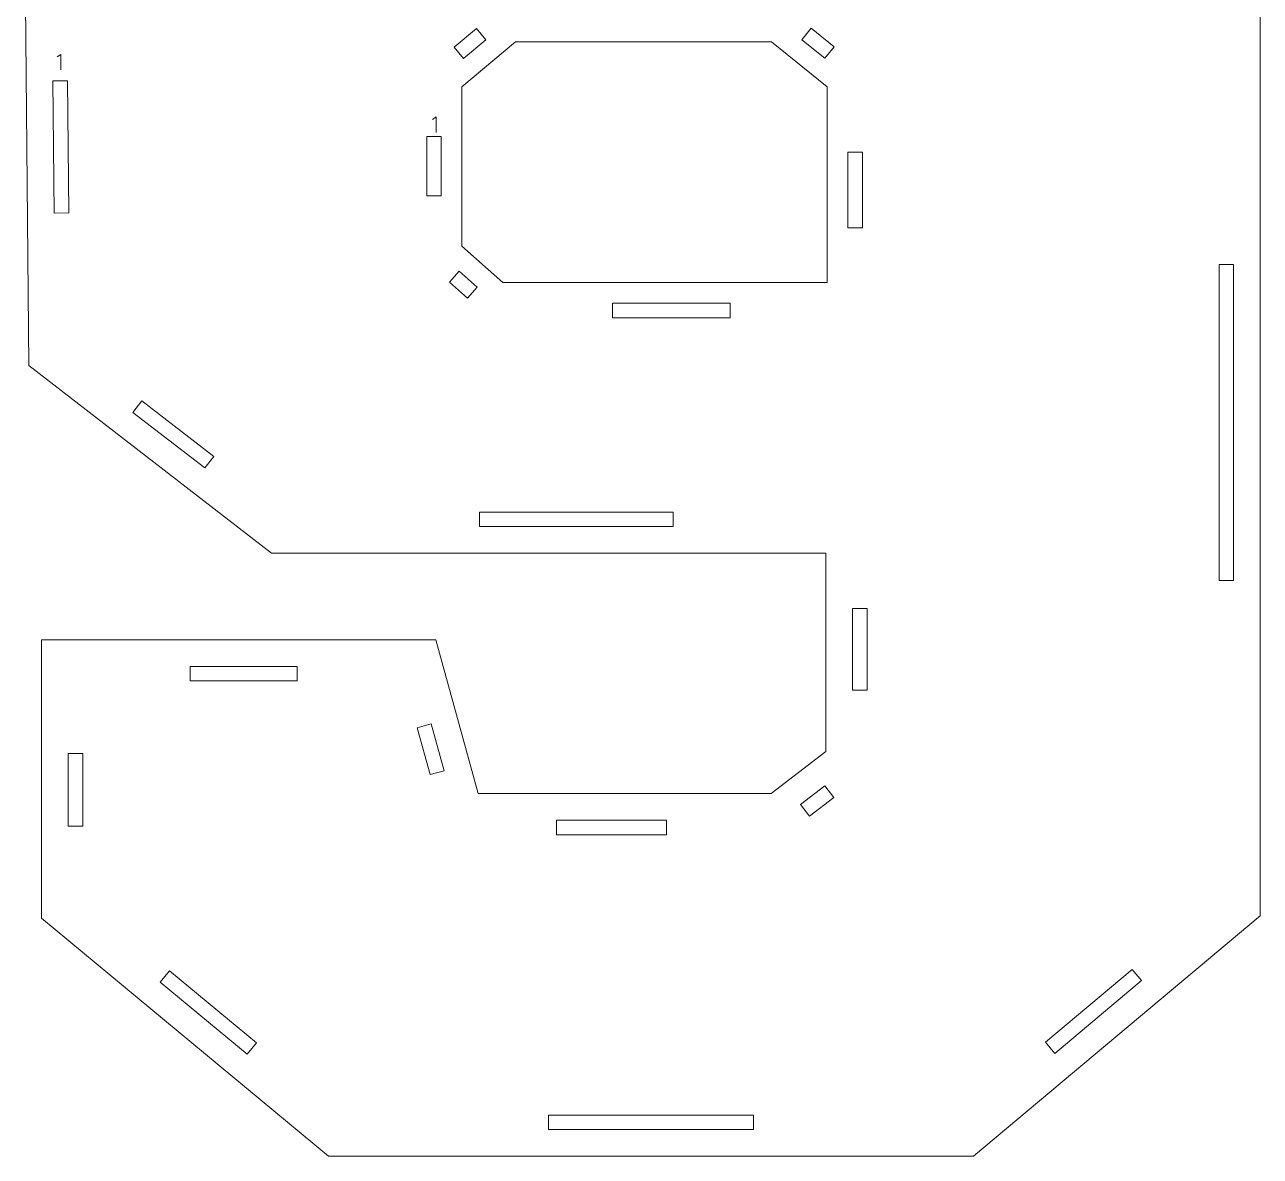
# Model space of a CAD drawing. Header units: centimetres. Extents: x -158 to 228, y -202 to 254.
# Drawn here: x 111.15 to 136.55, y -201.8 to -178.54 of the extents above; entities that cross this region are included whole.
import ezdxf

# ---------------------------------------------------------------- set-up
doc = ezdxf.new("R2010")
doc.units = ezdxf.units.CM
doc.header["$MEASUREMENT"] = 0
doc.layers.add('Capa 1', color=7, linetype='Continuous')

msp = doc.modelspace()

# ---------------------------------------------------------------- hatches: boundary and pattern name
at = {"layer": 'Capa 1', "true_color": 0x3e4095}
h = msp.add_hatch(color=175, dxfattribs=at)
edge = h.paths.add_edge_path()
edge.add_spline(control_points=[(111.89509, -179.14732), (111.89509, -179.14732), (111.81896, -179.20006), (111.81896, -179.20006), (111.81896, -179.20006), (111.89509, -179.14732), (111.89509, -179.14732), (111.89509, -179.14732), (111.89509, -179.46422), (111.89509, -179.46422), (111.89509, -179.46422), (111.89509, -179.14732), (111.89509, -179.14732)], knot_values=[0, 0, 0, 0, 0.25, 0.25, 0.25, 0.5, 0.5, 0.5, 0.75, 0.75, 0.75, 1, 1, 1, 1], degree=3, periodic=1)
h = msp.add_hatch(color=175, dxfattribs=at)
edge = h.paths.add_edge_path()
edge.add_spline(control_points=[(119.61095, -180.43299), (119.61095, -180.43299), (119.53482, -180.48573), (119.53482, -180.48573), (119.53482, -180.48573), (119.61095, -180.43299), (119.61095, -180.43299), (119.61095, -180.43299), (119.61095, -180.74989), (119.61095, -180.74989), (119.61095, -180.74989), (119.61095, -180.43299), (119.61095, -180.43299)], knot_values=[0, 0, 0, 0, 0.25, 0.25, 0.25, 0.5, 0.5, 0.5, 0.75, 0.75, 0.75, 1, 1, 1, 1], degree=3, periodic=1)

# ---------------------------------------------------------------- linework, layer by layer
at = {"layer": 'Capa 1', "color": 240, "lineweight": 9}
for points, knots in [([(111.14954, -176.57228), (111.14954, -176.57228), (116.56857, -172.107), (116.56857, -172.107), (116.56857, -172.107), (131.17829, -172.107), (131.17829, -172.107), (131.17829, -172.107), (136.55397, -176.57228), (136.55397, -176.57228), (136.55397, -176.57228), (136.55397, -196.86115), (136.55397, -196.86115), (136.55397, -196.86115), (130.65806, -201.8033), (130.65806, -201.8033), (130.65806, -201.8033), (117.39226, -201.8033), (117.39226, -201.8033), (117.39226, -201.8033), (111.49636, -196.9045), (111.49636, -196.9045), (111.49636, -196.9045), (111.49636, -191.182), (111.49636, -191.182), (111.49636, -191.182), (119.60323, -191.182), (119.60323, -191.182), (119.60323, -191.182), (120.47028, -194.34671), (120.47028, -194.34671), (120.47028, -194.34671), (126.49624, -194.34671), (126.49624, -194.34671), (126.49624, -194.34671), (127.6234, -193.47967), (127.6234, -193.47967), (127.6234, -193.47967), (127.6234, -189.40455), (127.6234, -189.40455), (127.6234, -189.40455), (116.22175, -189.40455), (116.22175, -189.40455), (116.22175, -189.40455), (111.23624, -185.5462), (111.23624, -185.5462), (111.23624, -185.5462), (111.14954, -176.57228), (111.14954, -176.57228)], [0, 0, 0, 0, 0.0625, 0.0625, 0.0625, 0.125, 0.125, 0.125, 0.1875, 0.1875, 0.1875, 0.25, 0.25, 0.25, 0.3125, 0.3125, 0.3125, 0.375, 0.375, 0.375, 0.4375, 0.4375, 0.4375, 0.5, 0.5, 0.5, 0.5625, 0.5625, 0.5625, 0.625, 0.625, 0.625, 0.6875, 0.6875, 0.6875, 0.75, 0.75, 0.75, 0.8125, 0.8125, 0.8125, 0.875, 0.875, 0.875, 0.9375, 0.9375, 0.9375, 1, 1, 1, 1]), ([(120.17228, -179.22949), (120.17228, -179.22949), (120.62922, -178.84567), (120.62922, -178.84567), (120.62922, -178.84567), (120.43626, -178.61595), (120.43626, -178.61595), (120.43626, -178.61595), (119.97932, -178.99978), (119.97932, -178.99978), (119.97932, -178.99978), (120.17228, -179.22949), (120.17228, -179.22949)], [0, 0, 0, 0, 0.25, 0.25, 0.25, 0.5, 0.5, 0.5, 0.75, 0.75, 0.75, 1, 1, 1, 1]), ([(127.12882, -178.8439), (127.12882, -178.8439), (127.60184, -179.22595), (127.60184, -179.22595), (127.60184, -179.22595), (127.79034, -178.99257), (127.79034, -178.99257), (127.79034, -178.99257), (127.31732, -178.61051), (127.31732, -178.61051), (127.31732, -178.61051), (127.12882, -178.8439), (127.12882, -178.8439)], [0, 0, 0, 0, 0.25, 0.25, 0.25, 0.5, 0.5, 0.5, 0.75, 0.75, 0.75, 1, 1, 1, 1]), ([(120.1396, -179.81102), (120.1396, -179.81102), (120.1396, -183.08729), (120.1396, -183.08729), (120.1396, -183.08729), (120.9801, -183.83932), (120.9801, -183.83932), (120.9801, -183.83932), (127.65061, -183.83932), (127.65061, -183.83932), (127.65061, -183.83932), (127.65061, -179.8107), (127.65061, -179.8107), (127.65061, -179.8107), (126.50586, -178.8861), (126.50586, -178.8861), (126.50586, -178.8861), (121.2407, -178.8861), (121.2407, -178.8861), (121.2407, -178.8861), (120.1396, -179.81102), (120.1396, -179.81102)], [0, 0, 0, 0, 0.14285714, 0.14285714, 0.14285714, 0.28571429, 0.28571429, 0.28571429, 0.42857143, 0.42857143, 0.42857143, 0.57142857, 0.57142857, 0.57142857, 0.71428571, 0.71428571, 0.71428571, 0.85714286, 0.85714286, 0.85714286, 1, 1, 1, 1]), ([(112.05449, -182.40767), (112.05449, -182.40767), (112.02822, -179.68853), (112.02822, -179.68853), (112.02822, -179.68853), (111.72823, -179.69142), (111.72823, -179.69142), (111.72823, -179.69142), (111.7545, -182.41057), (111.7545, -182.41057), (111.7545, -182.41057), (112.05449, -182.40767), (112.05449, -182.40767)], [0, 0, 0, 0, 0.25, 0.25, 0.25, 0.5, 0.5, 0.5, 0.75, 0.75, 0.75, 1, 1, 1, 1]), ([(119.71534, -182.05576), (119.71534, -182.05576), (119.71534, -180.83454), (119.71534, -180.83454), (119.71534, -180.83454), (119.41534, -180.83454), (119.41534, -180.83454), (119.41534, -180.83454), (119.41534, -182.05576), (119.41534, -182.05576), (119.41534, -182.05576), (119.71534, -182.05576), (119.71534, -182.05576)], [0, 0, 0, 0, 0.25, 0.25, 0.25, 0.5, 0.5, 0.5, 0.75, 0.75, 0.75, 1, 1, 1, 1]), ([(128.07487, -181.15987), (128.07487, -181.15987), (128.07487, -182.71172), (128.07487, -182.71172), (128.07487, -182.71172), (128.37487, -182.71172), (128.37487, -182.71172), (128.37487, -182.71172), (128.37487, -181.15987), (128.37487, -181.15987), (128.37487, -181.15987), (128.07487, -181.15987), (128.07487, -181.15987)], [0, 0, 0, 0, 0.25, 0.25, 0.25, 0.5, 0.5, 0.5, 0.75, 0.75, 0.75, 1, 1, 1, 1]), ([(120.45045, -183.93471), (120.45045, -183.93471), (120.0829, -183.60585), (120.0829, -183.60585), (120.0829, -183.60585), (119.88286, -183.82942), (119.88286, -183.82942), (119.88286, -183.82942), (120.25041, -184.15829), (120.25041, -184.15829), (120.25041, -184.15829), (120.45045, -183.93471), (120.45045, -183.93471)], [0, 0, 0, 0, 0.25, 0.25, 0.25, 0.5, 0.5, 0.5, 0.75, 0.75, 0.75, 1, 1, 1, 1]), ([(135.70544, -183.46876), (135.70544, -183.46876), (135.70544, -189.96698), (135.70544, -189.96698), (135.70544, -189.96698), (136.00544, -189.96698), (136.00544, -189.96698), (136.00544, -189.96698), (136.00544, -183.46876), (136.00544, -183.46876), (136.00544, -183.46876), (135.70544, -183.46876), (135.70544, -183.46876)], [0, 0, 0, 0, 0.25, 0.25, 0.25, 0.5, 0.5, 0.5, 0.75, 0.75, 0.75, 1, 1, 1, 1]), ([(125.65592, -184.26358), (125.65592, -184.26358), (123.23696, -184.26358), (123.23696, -184.26358), (123.23696, -184.26358), (123.23696, -184.56358), (123.23696, -184.56358), (123.23696, -184.56358), (125.65592, -184.56358), (125.65592, -184.56358), (125.65592, -184.56358), (125.65592, -184.26358), (125.65592, -184.26358)], [0, 0, 0, 0, 0.25, 0.25, 0.25, 0.5, 0.5, 0.5, 0.75, 0.75, 0.75, 1, 1, 1, 1]), ([(115.03475, -187.41295), (115.03475, -187.41295), (113.55775, -186.26989), (113.55775, -186.26989), (113.55775, -186.26989), (113.37414, -186.50714), (113.37414, -186.50714), (113.37414, -186.50714), (114.85114, -187.6502), (114.85114, -187.6502), (114.85114, -187.6502), (115.03475, -187.41295), (115.03475, -187.41295)], [0, 0, 0, 0, 0.25, 0.25, 0.25, 0.5, 0.5, 0.5, 0.75, 0.75, 0.75, 1, 1, 1, 1]), ([(124.4852, -188.55602), (124.4852, -188.55602), (120.49847, -188.55602), (120.49847, -188.55602), (120.49847, -188.55602), (120.49847, -188.85602), (120.49847, -188.85602), (120.49847, -188.85602), (124.4852, -188.85602), (124.4852, -188.85602), (124.4852, -188.85602), (124.4852, -188.55602), (124.4852, -188.55602)], [0, 0, 0, 0, 0.25, 0.25, 0.25, 0.5, 0.5, 0.5, 0.75, 0.75, 0.75, 1, 1, 1, 1]), ([(128.47193, -192.217), (128.47193, -192.217), (128.47193, -190.53651), (128.47193, -190.53651), (128.47193, -190.53651), (128.17193, -190.53651), (128.17193, -190.53651), (128.17193, -190.53651), (128.17193, -192.217), (128.17193, -192.217), (128.17193, -192.217), (128.47193, -192.217), (128.47193, -192.217)], [0, 0, 0, 0, 0.25, 0.25, 0.25, 0.5, 0.5, 0.5, 0.75, 0.75, 0.75, 1, 1, 1, 1]), ([(114.54856, -192.03053), (114.54856, -192.03053), (116.75224, -192.03053), (116.75224, -192.03053), (116.75224, -192.03053), (116.75224, -191.73053), (116.75224, -191.73053), (116.75224, -191.73053), (114.54856, -191.73053), (114.54856, -191.73053), (114.54856, -191.73053), (114.54856, -192.03053), (114.54856, -192.03053)], [0, 0, 0, 0, 0.25, 0.25, 0.25, 0.5, 0.5, 0.5, 0.75, 0.75, 0.75, 1, 1, 1, 1]), ([(119.21944, -192.99242), (119.21944, -192.99242), (119.48297, -193.9543), (119.48297, -193.9543), (119.48297, -193.9543), (119.77231, -193.87503), (119.77231, -193.87503), (119.77231, -193.87503), (119.50878, -192.91314), (119.50878, -192.91314), (119.50878, -192.91314), (119.21944, -192.99242), (119.21944, -192.99242)], [0, 0, 0, 0, 0.25, 0.25, 0.25, 0.5, 0.5, 0.5, 0.75, 0.75, 0.75, 1, 1, 1, 1]), ([(112.34489, -195.01439), (112.34489, -195.01439), (112.34489, -193.52246), (112.34489, -193.52246), (112.34489, -193.52246), (112.04489, -193.52246), (112.04489, -193.52246), (112.04489, -193.52246), (112.04489, -195.01439), (112.04489, -195.01439), (112.04489, -195.01439), (112.34489, -195.01439), (112.34489, -195.01439)], [0, 0, 0, 0, 0.25, 0.25, 0.25, 0.5, 0.5, 0.5, 0.75, 0.75, 0.75, 1, 1, 1, 1]), ([(127.28438, -194.81098), (127.28438, -194.81098), (127.78392, -194.42673), (127.78392, -194.42673), (127.78392, -194.42673), (127.601, -194.18894), (127.601, -194.18894), (127.601, -194.18894), (127.10147, -194.5732), (127.10147, -194.5732), (127.10147, -194.5732), (127.28438, -194.81098), (127.28438, -194.81098)], [0, 0, 0, 0, 0.25, 0.25, 0.25, 0.5, 0.5, 0.5, 0.75, 0.75, 0.75, 1, 1, 1, 1]), ([(122.08262, -195.19524), (122.08262, -195.19524), (124.34227, -195.19524), (124.34227, -195.19524), (124.34227, -195.19524), (124.34227, -194.89524), (124.34227, -194.89524), (124.34227, -194.89524), (122.08262, -194.89524), (122.08262, -194.89524), (122.08262, -194.89524), (122.08262, -195.19524), (122.08262, -195.19524)], [0, 0, 0, 0, 0.25, 0.25, 0.25, 0.5, 0.5, 0.5, 0.75, 0.75, 0.75, 1, 1, 1, 1]), ([(115.91415, -199.47195), (115.91415, -199.47195), (114.12952, -197.98914), (114.12952, -197.98914), (114.12952, -197.98914), (113.9378, -198.21988), (113.9378, -198.21988), (113.9378, -198.21988), (115.72243, -199.7027), (115.72243, -199.7027), (115.72243, -199.7027), (115.91415, -199.47195), (115.91415, -199.47195)], [0, 0, 0, 0, 0.25, 0.25, 0.25, 0.5, 0.5, 0.5, 0.75, 0.75, 0.75, 1, 1, 1, 1]), ([(133.92011, -197.96173), (133.92011, -197.96173), (132.13479, -199.45825), (132.13479, -199.45825), (132.13479, -199.45825), (132.32751, -199.68816), (132.32751, -199.68816), (132.32751, -199.68816), (134.11283, -198.19164), (134.11283, -198.19164), (134.11283, -198.19164), (133.92011, -197.96173), (133.92011, -197.96173)], [0, 0, 0, 0, 0.25, 0.25, 0.25, 0.5, 0.5, 0.5, 0.75, 0.75, 0.75, 1, 1, 1, 1]), ([(126.13257, -200.95477), (126.13257, -200.95477), (121.91567, -200.95477), (121.91567, -200.95477), (121.91567, -200.95477), (121.91567, -201.25477), (121.91567, -201.25477), (121.91567, -201.25477), (126.13257, -201.25477), (126.13257, -201.25477), (126.13257, -201.25477), (126.13257, -200.95477), (126.13257, -200.95477)], [0, 0, 0, 0, 0.25, 0.25, 0.25, 0.5, 0.5, 0.5, 0.75, 0.75, 0.75, 1, 1, 1, 1])]:
    msp.add_open_spline(points, degree=3, knots=knots, dxfattribs=at)
at = {"layer": 'Capa 1', "color": 114, "lineweight": 9}
for points in [[(111.89509, -179.14732), (111.89509, -179.14732), (111.81896, -179.20006), (111.81896, -179.20006), (111.81896, -179.20006), (111.89509, -179.14732), (111.89509, -179.14732), (111.89509, -179.14732), (111.89509, -179.46422), (111.89509, -179.46422), (111.89509, -179.46422), (111.89509, -179.14732), (111.89509, -179.14732)], [(119.61095, -180.43299), (119.61095, -180.43299), (119.53482, -180.48573), (119.53482, -180.48573), (119.53482, -180.48573), (119.61095, -180.43299), (119.61095, -180.43299), (119.61095, -180.43299), (119.61095, -180.74989), (119.61095, -180.74989), (119.61095, -180.74989), (119.61095, -180.43299), (119.61095, -180.43299)]]:
    msp.add_open_spline(points, degree=3, knots=[0, 0, 0, 0, 0.25, 0.25, 0.25, 0.5, 0.5, 0.5, 0.75, 0.75, 0.75, 1, 1, 1, 1], dxfattribs=at)

doc.saveas('drawing.dxf')
